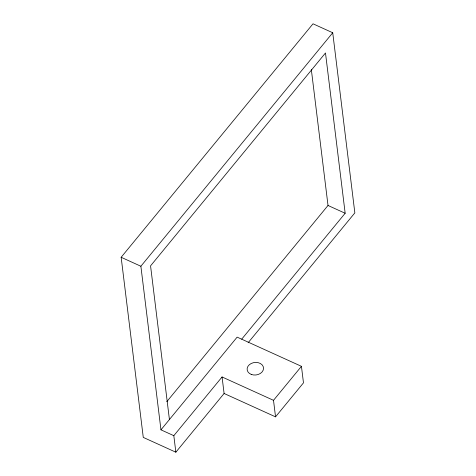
<?xml version="1.0" encoding="UTF-8"?>
<svg xmlns="http://www.w3.org/2000/svg" width="476" height="476" viewBox="0 0 476 476"><rect width="100%" height="100%" fill="white"/><g stroke="black" fill="none" stroke-linecap="round" stroke-linejoin="round"><path stroke-width="0.71" d="M224.095 393.485L275.539 416.851L273.51 400.322L222.066 376.962L224.095 393.485L175.852 452.2L143.27 437.402L121.154 257.284L313.012 23.8L332.73 32.755L354.846 212.873L248.139 342.732M175.852 452.2L173.823 435.677L160.959 429.834L140.878 266.245L332.73 32.755M166.761 401.714L328.018 205.471L311.316 69.448M160.959 429.834L237.137 337.127L301.445 366.33L303.474 382.853L275.539 416.851M241.713 339.156L345.165 213.26L325.483 52.973L150.559 265.858L169.426 419.534M173.823 435.677L222.066 376.962M273.51 400.322L301.445 366.33M328.018 205.471L345.165 213.26M121.154 257.284L140.878 266.245M251.227 374.398A8.235 6.283 -7 0 0 263.537 368.299A8.235 6.283 -7 0 0 251.209 363.48A8.235 6.283 -7 0 0 251.227 374.398"/></g></svg>
